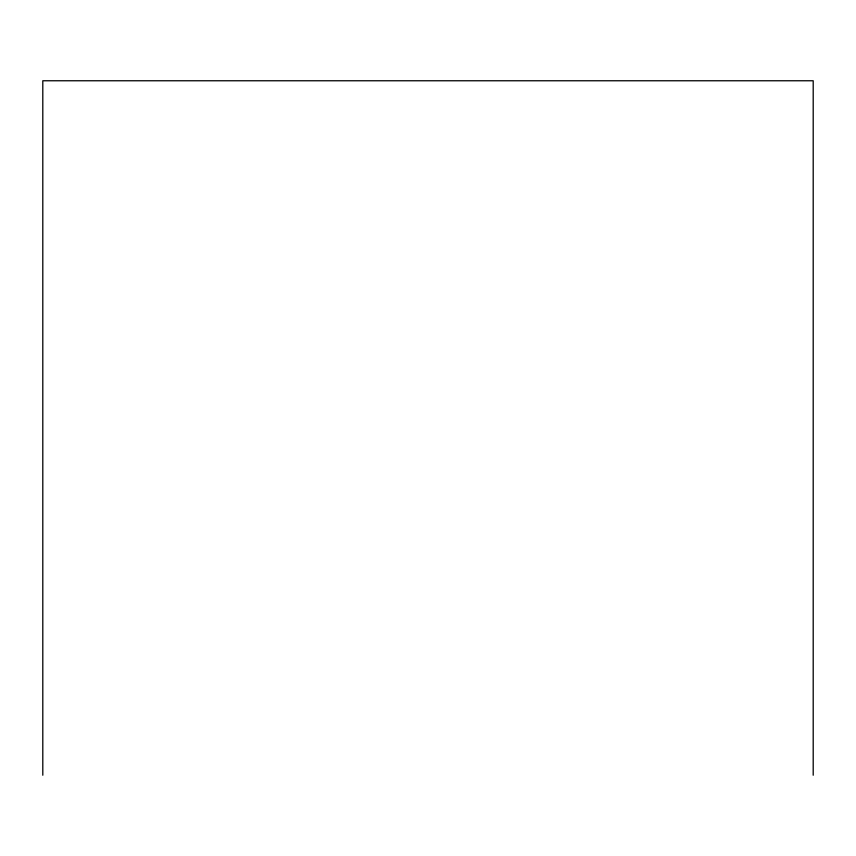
<?xml version="1.0" encoding="UTF-8"?>
<svg xmlns="http://www.w3.org/2000/svg" width="856" height="856" viewBox="0 0 856 856"><rect width="100%" height="100%" fill="white"/><g stroke="black" fill="none" stroke-linecap="round" stroke-linejoin="round"><path stroke-width="1.28" d="M813.2 775.236L813.2 80.764L42.8 80.764L42.8 775.236"/></g></svg>
